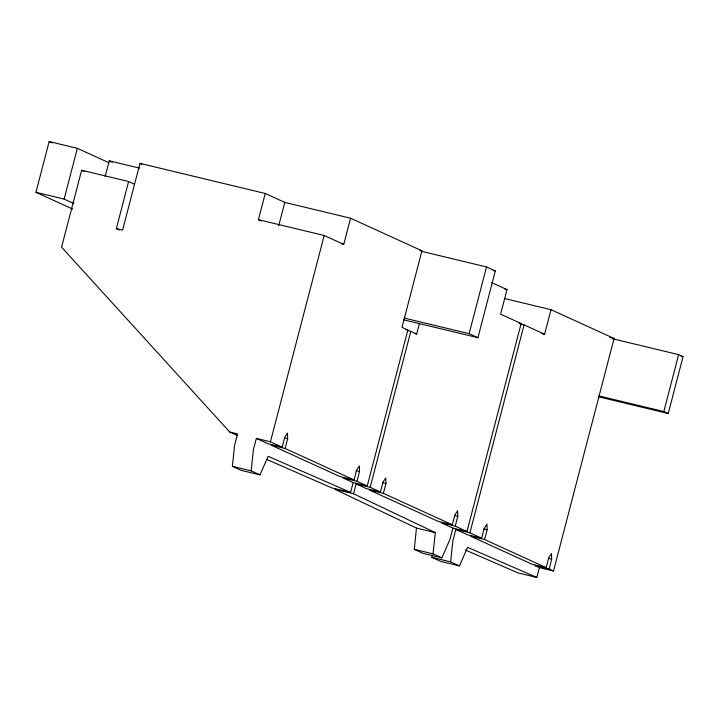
<?xml version="1.0" encoding="UTF-8"?>
<svg xmlns="http://www.w3.org/2000/svg" width="719" height="719" viewBox="0 0 719 719"><rect width="100%" height="100%" fill="white"/><g stroke="black" fill="none" stroke-linecap="round" stroke-linejoin="round"><path stroke-width="1.08" d="M128.602 181.521L116.343 228.597L122.607 230.098L139.98 163.375L265.239 193.483L284.796 202.407L350.557 218.217L421.936 250.796L402.002 327.343L407.862 330.021L367.238 485.981L356.975 481.29L342.882 477.901L353.146 482.593L350.593 492.416L268.133 456.322L259.981 474.873L241.189 470.361L232.39 466.343L234.574 445.358L237.558 433.899L229.729 432.011L61.582 247.183L81.633 170.232L128.602 181.521L134.471 184.199M259.981 474.873L251.174 470.864L253.358 449.869L256.35 438.41L270.443 441.799L282.172 447.155L284.733 437.332L287.474 433.09L287.663 438.671L285.101 448.494L354.036 479.95L356.597 470.127L359.347 465.885L359.536 471.466L356.975 481.29M441.843 557.881L423.06 553.36L414.261 549.343L416.472 528.079L334.73 489.235L353.523 493.755L435.265 532.59L433.045 553.864L441.843 557.881L449.896 539.565L452.88 528.106L441.151 522.749L455.244 526.137L466.973 531.494L521.14 323.55L500.604 314.176L507.003 289.613L491.697 282.63M504.648 298.556L551.006 309.7L614.071 338.478L553.513 570.985L549.109 568.981L535.017 565.592L539.421 567.597L536.85 577.456L467.62 547.33L459.45 565.907L440.657 561.395L431.858 557.378L432.092 555.167M459.45 565.907L450.651 561.899L452.835 540.904L455.819 529.445L469.911 532.833L481.64 538.189L484.202 528.366L486.952 524.124L487.131 529.705L484.579 539.529L546.179 567.642L548.732 557.818L551.482 553.576L551.671 559.157L549.109 568.981M72.736 209.094L35.95 192.306L49.171 141.544L77.355 148.321L109.036 162.782M73.913 203.54L64.135 199.082L77.355 148.321M105.199 176.353L109.234 160.84L139.657 168.156M261.348 221.021L258.418 219.681L265.239 193.483M278.702 225.802L284.796 202.407M270.443 441.799L324.179 235.49L258.418 219.681M341.579 243.894L343.736 244.415L350.557 218.217M353.523 493.755L356.085 483.932L370.177 487.311L380.441 492.003L383.002 482.179L385.743 477.937L385.932 483.519L383.371 493.342L452.305 524.798L454.866 514.975L457.617 510.733L457.805 516.314L455.244 526.137M370.177 487.311L410.801 331.351L407.529 330.569M414.486 333.508L416.669 334.029L419.465 323.298M486.511 266.947L495.31 270.964L477.937 337.687L469.13 333.67L486.511 266.947L421.01 251.201M469.911 532.833L524.079 324.889L519.765 323.847M541.371 333.481L544.607 334.254L551.006 309.7M678.646 354.638L683.05 356.642L668.23 413.542L663.826 411.538L678.646 354.638L613.145 338.892M419.77 250.275L421.936 250.796M493.126 270.443L495.31 270.964M504.846 289.101L507.003 289.613M35.95 192.306L64.135 199.082M609.739 337.436L614.071 338.478M680.875 356.121L683.05 356.642M518.983 323.029L521.14 323.55M404.24 318.077L469.13 333.67M403.287 319.739L477.937 337.687M405.687 329.491L407.862 330.021M598.918 395.926L663.826 411.538M598.954 396.888L668.23 413.542M284.409 437.889L287.663 438.671M282.172 447.155L268.079 443.767L256.35 438.41M285.101 448.494L271.018 445.106L339.952 476.562L354.036 479.95M356.282 470.684L359.536 471.466M382.679 482.737L385.932 483.519M353.146 482.593L367.238 485.981M380.441 492.003L366.348 488.614L356.085 483.932M383.371 493.342L369.278 489.954L438.213 521.41L452.305 524.798M454.552 515.532L457.805 516.314M350.593 492.416L331.801 487.895L266.65 459.378M232.39 466.343L251.174 470.864M483.887 528.923L487.131 529.705M452.88 528.106L466.973 531.494M481.64 538.189L467.548 534.801L455.819 529.445M484.579 539.529L470.487 536.14L532.087 564.253L546.179 567.642M548.417 558.375L551.671 559.157M416.472 528.079L435.265 532.59M539.421 567.597L553.513 570.985M536.85 577.456L518.066 572.935L465.256 549.954M414.261 549.343L433.045 553.864M431.858 557.378L450.651 561.899M524.079 324.889L544.607 334.254M324.179 235.49L343.736 244.415M139.98 163.375L141.94 164.274M109.234 160.84L112.299 162.242M49.171 141.544L52.235 142.946M81.633 170.232L84.563 171.571M410.801 331.351L416.669 334.029M116.343 228.597L119.273 229.936M229.729 432.011L237.549 435.588"/></g></svg>
